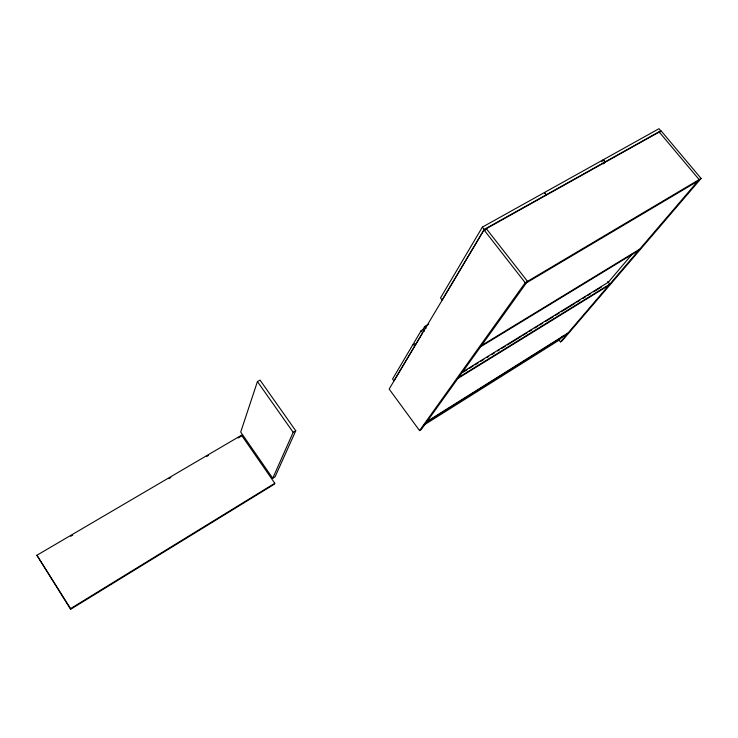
<?xml version="1.0" encoding="UTF-8"?>
<svg xmlns="http://www.w3.org/2000/svg" width="738" height="738" viewBox="0 0 738 738"><rect width="100%" height="100%" fill="white"/><g stroke="black" fill="none" stroke-linecap="round" stroke-linejoin="round"><path stroke-width="1.11" d="M257.433 381.583L240.708 432.053L272.728 478.279L275.071 476.84L295.754 430.78L260.025 380.107L257.433 381.583L293.171 432.32L272.728 478.279M241.529 435.226L36.9 555.262L70.617 609.293L274.388 484.165L274.794 483.27L241.529 435.226L241.197 436.213L238.226 437.966M421.13 330.698L413.907 342.912L415.393 344.904L422.653 332.727L421.13 330.698L424.092 328.954M482.366 227.119L440.503 297.931L442.117 300.062L484.193 229.463L546.102 194.878L544.293 192.618L482.366 227.119L484.193 229.463M428.695 324.12L424.737 326.445L422.874 329.591L424.23 331.408M559.063 340.126L560.456 341.897L562.061 340.891L701.1 178.448L661.174 130.93L484.017 229.942L389.147 389.064L419.544 430.577L421.361 429.424L527.504 281.363L486.314 228.651L485.383 230.219M601.848 161.687L603.398 159.685L658.988 128.707L660.759 130.82L659.385 132.656M603.638 163.873L605.188 161.862L660.759 130.82M419.544 430.577L525.216 282.719L701.1 178.448M562.494 336.177L559.1 340.163L423.88 425.097M632.54 253.706L608.296 282.248L462.034 372.284M560.456 341.897L699.154 179.602L659.219 132.028M427.099 421.426L568.085 332.976M426.481 422.293L567.254 333.945M457.938 378.409L608.832 285.292M463.252 372.118L467.172 369.701M469.128 368.502L473.049 366.085M475.014 364.876L477.947 363.068M480.89 361.26L483.833 359.443M486.766 357.635L488.731 356.426M491.674 354.618L494.608 352.81M497.55 350.993L499.515 349.784M501.471 348.585L505.392 346.168M507.357 344.96L521.074 336.51M523.03 335.301L526.95 332.893M528.915 331.685L531.858 329.877M534.792 328.059L537.734 326.251M539.699 325.043L542.633 323.235M545.576 321.427L553.417 316.593M555.373 315.384L559.293 312.977M561.258 311.768L574.976 303.318M576.941 302.11L579.884 300.301M582.817 298.493L585.76 296.676M587.716 295.468L590.658 293.659M593.601 291.851L601.442 287.017M458.676 377.367L609.809 284.148L607.688 281.482M70.617 609.293L70.58 608.619L274.794 483.27M481.48 345.559L639.652 249.223M480.641 346.731L638.564 250.505M293.171 432.32L295.754 430.78M526.452 282.82L697.816 181.17M70.719 536.277L72.702 535.115M168.845 478.685L170.829 477.523M206.511 456.582L208.485 455.411M603.398 159.685L605.188 161.862M484.017 229.942L525.216 282.719M424.737 326.445L426.103 328.272M36.9 555.262L70.58 608.619M413.197 344.102L392.57 379L393.944 380.882L414.682 346.094L413.197 344.102M604.957 161.991L546.351 194.74L544.533 192.48L603.167 159.805L604.957 161.991"/></g></svg>
